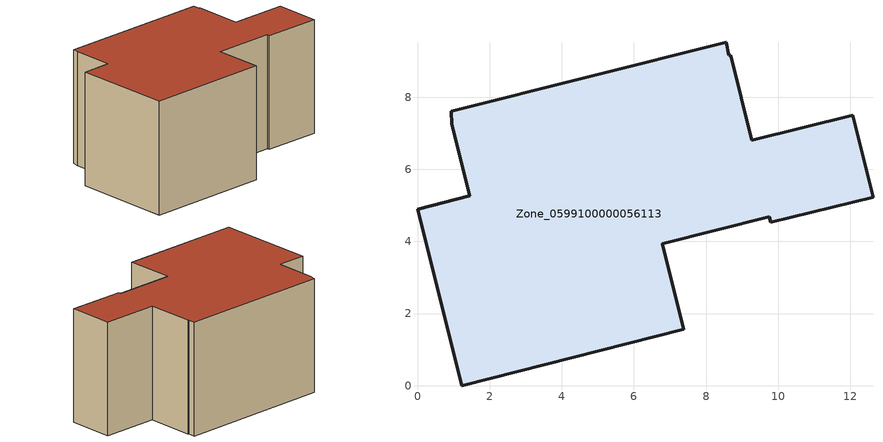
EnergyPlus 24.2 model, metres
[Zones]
Zone_0599100000056113
 floor ground (C_G): 8.63,9.16 8.68,9.17 9.27,6.8 12.07,7.5 12.63,5.23 9.79,4.53 9.76,4.68 6.79,3.94 7.38,1.56 1.23,0 0,4.9 1.45,5.27 0.95,7.25 0.93,7.61 8.56,9.52 z0
 wall outside (C_F): 12.07,7.5 9.27,6.8 8.68,9.17 8.63,9.16 8.56,9.52 0.93,7.61 0.95,7.25 1.45,5.27 0,4.9 1.23,0 7.38,1.56 6.79,3.94 9.76,4.68 9.79,4.53 12.63,5.23 12.07,7.5 z0:5.78
 roof outside (C_R): 0.95,7.25 1.45,5.27 0,4.9 1.23,0 7.38,1.56 6.79,3.94 9.76,4.68 9.79,4.53 12.63,5.23 12.07,7.5 9.27,6.8 8.68,9.17 8.63,9.16 8.56,9.52 0.93,7.61 z5.78
[BUILDING]
Pand.0599100000056113: North Axis=0; Terrain=City; Loads Convergence Tolerance Value=0.04; Temperature Convergence Tolerance Value=0.4; Solar Distribution=FullExterior; Maximum Number of Warmup Days=25; Minimum Number of Warmup Days=1
[Site:Location]
Rotterdam.The.Hague.AP_ZH_NLD Design_Conditions: Latitude=51.96; Longitude=4.45; Time Zone=1; Elevation=-4.5
[SITE:GROUNDTEMPERATURE:BUILDINGSURFACE]
18, 18, 18, 18, 18, 18, 18, 18, 18, 18, 18, 18
[MATERIAL] Thermal Absorptance=0.9; Solar Absorptance=0.7; Visible Absorptance=0.7
Name | Roughness | Thickness | Conductivity | Density | Specific Heat
G.TC.1965-1974 | MediumSmooth | 0.15 | 0.882353 | 540 | 1210
F.TC.1965-1974 | Rough | 0.3 | 0.697674 | 1920 | 840
R.TC.1965-1974 | MediumRough | 0.2 | 0.232558 | 1500 | 1000
[CONSTRUCTION]
C_G: G.TC.1965-1974
C_F: F.TC.1965-1974
C_R: R.TC.1965-1974
[ZONE]
Zone_0599100000056113: Type=1; Multiplier=1; Ceiling Height=Autocalculate; Volume=Autocalculate; Floor Area=autocalculate; Part of Total Floor Area=Yes
[ZONEINFILTRATION:DESIGNFLOWRATE]
Infil_Zone_0599100000056113: Zone or ZoneList or Space or SpaceList=Zone_0599100000056113; Schedule=AlwaysOn; Design Flow Rate Calculation Method=Flow/Area; Flow Rate per Floor Area=0.003; Constant Term Coefficient=1; Temperature Term Coefficient=0; Velocity Term Coefficient=0; Velocity Squared Term Coefficient=0
[HVACTEMPLATE:ZONE:IDEALLOADSAIRSYSTEM]
Zone_0599100000056113: Maximum Heating Supply Air Temperature=50; Minimum Cooling Supply Air Temperature=13; Maximum Heating Supply Air Humidity Ratio=0.0156; Minimum Cooling Supply Air Humidity Ratio=0.0077; Heating Limit=NoLimit; Cooling Limit=NoLimit; Dehumidification Control Type=ConstantSensibleHeatRatio; Cooling Sensible Heat Ratio=0.7; Dehumidification Setpoint=60; Humidification Control Type=None; Humidification Setpoint=30; Outdoor Air Method=None; Outdoor Air Flow Rate per Person=0.00944; Outdoor Air Flow Rate per Zone Floor Area=0; Outdoor Air Flow Rate per Zone=0; Demand Controlled Ventilation Type=None; Outdoor Air Economizer Type=NoEconomizer; Heat Recovery Type=None; Sensible Heat Recovery Effectiveness=0.7; Latent Heat Recovery Effectiveness=0.65
[ZONECONTROL:THERMOSTAT]
ThermostatControl_Zone_0599100000056113: Zone or ZoneList=Zone_0599100000056113; Control Type Schedule=DualSetpointControlType; Control 1=Thermostat_Zone_0599100000056113; Temperature Difference Between Cutout And Setpoint=0
[THERMOSTATSETPOINT:DUALSETPOINT]
Thermostat_Zone_0599100000056113: Heating Setpoint Temperature Schedule=HeatingSetpoint_Zone_0599100000056113; Cooling Setpoint Temperature Schedule=CoolingSetpoint_Zone_0599100000056113
[SCHEDULE:COMPACT]
HeatingSetpoint_Zone_0599100000056113: Through: 12/31, For: AllDays, Until: 24:00, 21
CoolingSetpoint_Zone_0599100000056113: Through: 12/31, For: AllDays, Until: 24:00, 24
DualSetpointControlType: Through: 12/31, For: AllDays, Until: 24:00, 4
AlwaysOn: Through: 12/31, For: AllDays, Until: 24:00, 1
